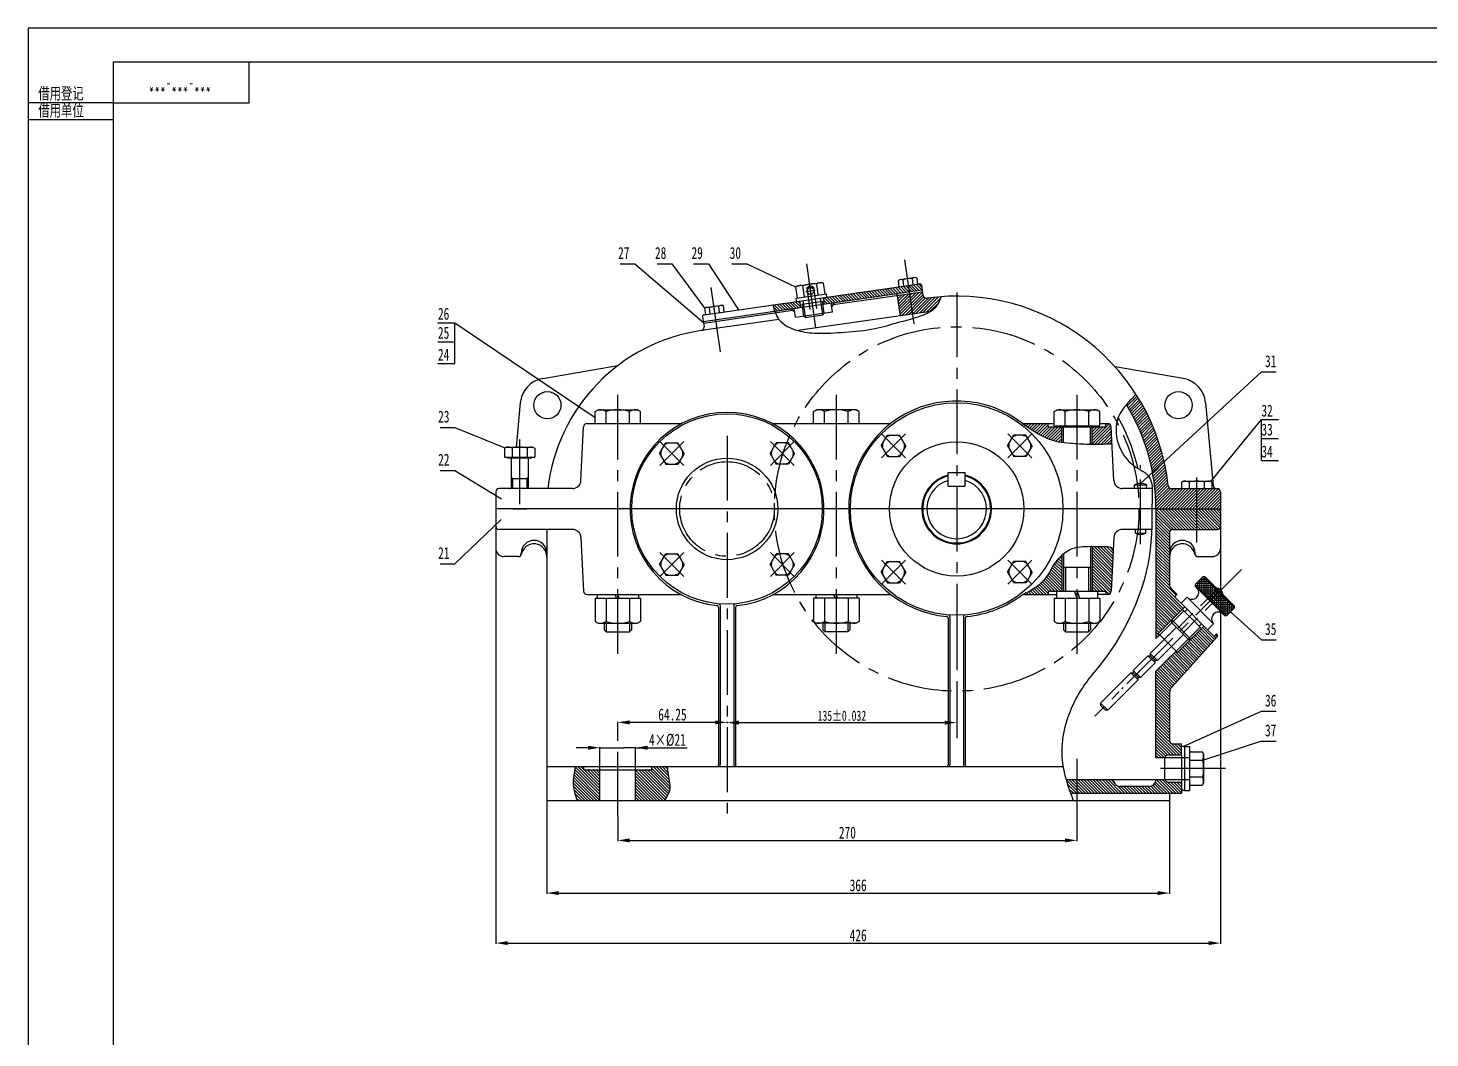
# Model space of a CAD drawing. Header units: millimetres. Extents: x -601 to 2123, y -864 to 718.
# Drawn here: x 0.2 to 412.3, y 297 to 594 of the extents above; entities that cross this region are included whole.
import ezdxf

# ---------------------------------------------------------------- set-up
doc = ezdxf.new("R2010")
doc.units = ezdxf.units.MM
doc.linetypes.add('CENTER2', pattern=[28.575, 19.05, -3.175, 3.175, -3.175])
doc.linetypes.add('DASHED2', pattern=[9.525, 6.35, -3.175])
for name, color, linetype in [('中心线', 10, 'CENTER2'), ('剖面层', 4, 'Continuous'), ('文字层', 7, 'Continuous'), ('标注层', 7, 'Continuous'), ('粗实线', 5, 'Continuous'), ('细实线', 7, 'Continuous'), ('虚线', 220, 'DASHED2')]:
    doc.layers.add(name, color=color, linetype=linetype)
doc.styles.add('仿宋3', font='', dxfattribs={"width": 0.7, "height": 3})
doc.styles.add('仿宋3.5', font='', dxfattribs={"width": 0.7, "height": 3.5})
doc.styles.get('仿宋3').set_extended_font_data('FangSong_GB2312')
doc.styles.get('仿宋3.5').set_extended_font_data('FangSong')
doc.dimstyles.new('Scale_1_1_φ$0', dxfattribs={"dimtxt": 3.5, "dimasz": 3.5, "dimexe": 0.18, "dimexo": 0.0625, "dimgap": 0.5, "dimtad": 1, "dimtoh": 1, "dimdec": 3, "dimdsep": 46, "dimtxsty": '仿宋3.5', "dimcen": 0.09, "dimadec": 0, "dimazin": 2, "dimtp": 0.089, "dimtfac": 0.7, "dimtdec": 3, "dimtmove": 2, "dimatfit": 3, "dimfxl": 1, "dimarcsym": 0})
pattern_1 = [(45, (129.4367, 973.1124), (-0.44194174, 0.44194174), [])]
pattern_2 = [(135, (129.4367, 973.1124), (-0.44194174, -0.44194174), [])]

# ---------------------------------------------------------------- blocks, each defined once
blk = doc.blocks.new('*D5')
at = {"layer": 'Defpoints', "color": 0, "transparency": 16777216}
for p in [(152.69, 366.81), (335.77, 366.81), (335.77, 339.61)]:
    blk.add_point(p, dxfattribs=at)
at = {"layer": '标注层', "color": 0, "lineweight": -2, "transparency": 16777216}
for p, q in [((152.69, 366.74), (152.69, 339.43)), ((335.77, 366.74), (335.77, 339.43)), ((156.19, 339.61), (332.27, 339.61))]:
    blk.add_line(p, q, dxfattribs=at)
at = {"layer": '标注层', "color": 0, "transparency": 16777216}
for points in [[(156.19, 340.19), (156.19, 339.03), (152.69, 339.61)], [(332.27, 340.19), (332.27, 339.03), (335.77, 339.61)]]:
    blk.add_solid(points, dxfattribs=at)
at = {"layer": '标注层', "color": 0, "transparency": 16777216, "insert": (244.23, 341.88), "char_height": 3.5, "attachment_point": 5, "style": '仿宋3.5'}
blk.add_mtext('366', dxfattribs=at)
blk = doc.blocks.new('*D6')
at = {"layer": 'Defpoints', "color": 0, "transparency": 16777216}
for p in [(137.69, 441.07), (350.77, 441.07), (350.77, 324.9)]:
    blk.add_point(p, dxfattribs=at)
at = {"layer": '标注层', "color": 0, "lineweight": -2, "transparency": 16777216}
for p, q in [((137.69, 441), (137.69, 324.72)), ((350.77, 441), (350.77, 324.72)), ((141.19, 324.9), (347.27, 324.9))]:
    blk.add_line(p, q, dxfattribs=at)
at = {"layer": '标注层', "color": 0, "transparency": 16777216}
for points in [[(141.19, 325.48), (141.19, 324.32), (137.69, 324.9)], [(347.27, 325.48), (347.27, 324.32), (350.77, 324.9)]]:
    blk.add_solid(points, dxfattribs=at)
at = {"layer": '标注层', "color": 0, "transparency": 16777216, "insert": (244.23, 327.17), "char_height": 3.5, "attachment_point": 5, "style": '仿宋3.5'}
blk.add_mtext('426', dxfattribs=at)
blk = doc.blocks.new('*D13')
at = {"layer": 'Defpoints', "color": 0, "transparency": 16777216}
for p in [(205.69, 389.79), (273.19, 389.79), (273.19, 389.74)]:
    blk.add_point(p, dxfattribs=at)
at = {"layer": '标注层', "color": 0, "lineweight": -2, "transparency": 16777216}
for p, q in [((205.69, 389.73), (205.69, 389.56)), ((209.19, 389.74), (269.69, 389.74)), ((273.19, 389.73), (273.19, 389.56))]:
    blk.add_line(p, q, dxfattribs=at)
at = {"layer": '标注层', "color": 0, "transparency": 16777216}
for points in [[(209.19, 390.33), (209.19, 389.16), (205.69, 389.74)], [(269.69, 390.33), (269.69, 389.16), (273.19, 389.74)]]:
    blk.add_solid(points, dxfattribs=at)
at = {"layer": '标注层', "color": 0, "transparency": 16777216, "insert": (239.44, 391.74), "char_height": 3, "attachment_point": 5, "style": '仿宋3'}
blk.add_mtext('135{}{\\C140;%%p0.032}', dxfattribs=at)
blk = doc.blocks.new('*D14')
at = {"layer": 'Defpoints', "color": 0, "transparency": 16777216}
for p in [(173.56, 389.81), (173.56, 387.54), (205.69, 389.74)]:
    blk.add_point(p, dxfattribs=at)
at = {"layer": '标注层', "color": 0, "lineweight": -2, "transparency": 16777216}
for p, q in [((173.56, 387.6), (173.56, 389.99)), ((202.19, 389.81), (177.06, 389.81)), ((205.69, 389.81), (205.69, 389.99))]:
    blk.add_line(p, q, dxfattribs=at)
at = {"layer": '标注层', "color": 0, "transparency": 16777216}
for points in [[(177.06, 390.39), (177.06, 389.22), (173.56, 389.81)], [(202.19, 390.39), (202.19, 389.22), (205.69, 389.81)]]:
    blk.add_solid(points, dxfattribs=at)
at = {"layer": '标注层', "color": 0, "transparency": 16777216, "insert": (189.63, 392.09), "char_height": 3.5, "attachment_point": 5, "style": '仿宋3.5'}
blk.add_mtext('64.25', dxfattribs=at)
blk = doc.blocks.new('*D15')
at = {"layer": 'Defpoints', "color": 0, "transparency": 16777216}
for p in [(308.56, 364), (173.56, 362.14), (308.56, 355.1)]:
    blk.add_point(p, dxfattribs=at)
at = {"layer": '标注层', "color": 0, "lineweight": -2, "transparency": 16777216}
for p, q in [((308.56, 363.94), (308.56, 354.92)), ((173.56, 362.08), (173.56, 354.92)), ((177.06, 355.1), (305.06, 355.1))]:
    blk.add_line(p, q, dxfattribs=at)
at = {"layer": '标注层', "color": 0, "transparency": 16777216}
for points in [[(177.06, 355.68), (177.06, 354.52), (173.56, 355.1)], [(305.06, 355.68), (305.06, 354.52), (308.56, 355.1)]]:
    blk.add_solid(points, dxfattribs=at)
at = {"layer": '标注层', "color": 0, "transparency": 16777216, "insert": (241.06, 357.37), "char_height": 3.5, "attachment_point": 5, "style": '仿宋3.5'}
blk.add_mtext('270', dxfattribs=at)
blk = doc.blocks.new('*D20')
at = {"layer": 'Defpoints', "color": 0, "transparency": 16777216}
for p in [(178.81, 382.35), (168.31, 371.31), (178.81, 371.31)]:
    blk.add_point(p, dxfattribs=at)
at = {"layer": '标注层', "color": 0, "lineweight": -2, "transparency": 16777216}
for p, q in [((164.81, 382.35), (161.31, 382.35)), ((168.31, 371.37), (168.31, 382.53)), ((168.31, 382.35), (171.81, 382.35)), ((171.81, 382.35), (175.31, 382.35)), ((178.81, 382.35), (175.31, 382.35)), ((178.81, 371.37), (178.81, 382.53)), ((178.81, 382.35), (193.99, 382.35)), ((182.31, 382.35), (185.81, 382.35))]:
    blk.add_line(p, q, dxfattribs=at)
at = {"layer": '标注层', "color": 0, "transparency": 16777216}
for points in [[(164.81, 382.93), (164.81, 381.77), (168.31, 382.35)], [(182.31, 382.93), (182.31, 381.77), (178.81, 382.35)]]:
    blk.add_solid(points, dxfattribs=at)
at = {"layer": '标注层', "color": 0, "transparency": 16777216, "insert": (188.15, 384.6), "char_height": 3.5, "attachment_point": 5, "style": '仿宋3.5'}
blk.add_mtext('4×%%c21', dxfattribs=at)

msp = doc.modelspace()

# ---------------------------------------------------------------- hatches: boundary and pattern name
at = {"layer": '剖面层'}
h = msp.add_hatch(dxfattribs=at)
h.set_pattern_fill('ANSI31', color=256, scale=5, angle=90)
h.set_pattern_definition(pattern_2)
edge = h.paths.add_edge_path()
edge.add_line((227.127, 513.7304), (219.1304, 512.5831))
edge.add_spline(control_points=[(219.1304, 512.5831), (219.3186, 511.9296), (219.5069, 511.2761), (219.7306, 510.6487)], knot_values=[0, 0, 0, 0, 3.93630281, 3.93630281, 3.93630281, 3.93630281], degree=3, periodic=0)
edge.add_line((219.7306, 510.6487), (227.411, 511.7506))
edge.add_line((227.411, 511.7506), (227.127, 513.7304))
h.paths.add_polyline_path([(259.3342, 516.3306), (259.0501, 518.3103), (237.8131, 515.2635), (237.8131, 513.243)])
h.paths.add_polyline_path([(262.8331, 518.348, 0.41421356), (262.2672, 518.7719), (259.0501, 518.3103), (259.3342, 516.3306), (263.0462, 516.8632)])
h.paths.add_polyline_path([(237.8131, 515.2635), (234.0561, 514.7245), (234.3401, 512.7447), (237.8131, 513.243)])
h = msp.add_hatch(dxfattribs=at)
h.set_pattern_fill('ANSI31', color=256, scale=5)
h.set_pattern_definition(pattern_1)
edge = h.paths.add_edge_path()
edge.add_spline(control_points=[(265.4604, 510.6399), (266.3185, 511.1608), (267.7174, 512.3543), (268.3362, 514.1466), (268.6257, 514.9853)], knot_values=[101.61267724, 101.61267724, 101.61267724, 101.61267724, 107.52922094, 112.73218688, 112.73218688, 112.73218688, 112.73218688], degree=3, periodic=0)
edge.add_arc((273.1881, 452.5658), 62.586, 94.180435, 98.081488)
edge.add_arc((264.2491, 515.5203), 1, 188.164452, 278.081488, ccw=False)
edge.add_line((263.2592, 515.3783), (263.1172, 516.3682))
edge.add_line((263.1172, 516.3682), (259.4052, 515.8357))
edge.add_line((259.4052, 515.8357), (260.2573, 509.8965))
edge.add_line((260.2573, 509.8965), (264.868, 510.558))
edge.add_arc((273.1881, 452.5658), 58.586, 97.579602, 98.164452, ccw=False)
h.paths.add_polyline_path([(259.4052, 515.8357), (255.6932, 515.3031), (256.5453, 509.3639), (260.2573, 509.8965)])
h = msp.add_hatch(dxfattribs=at)
h.set_pattern_fill('ANSI31', color=256, scale=5)
h.set_pattern_definition(pattern_1)
edge = h.paths.add_edge_path()
edge.add_spline(control_points=[(325.9284, 486.2624), (324.9557, 485.2922), (323.9829, 484.3221), (323.0841, 483.2693)], knot_values=[0, 0, 0, 0, 8.25800881, 8.25800881, 8.25800881, 8.25800881], degree=3, periodic=0)
edge.add_arc((273.1881, 452.5658), 58.586, 0, 31.606109, ccw=False)
edge.add_line((331.7741, 452.5658), (343.7741, 452.5658))
edge.add_line((343.7741, 452.5658), (343.7741, 458.5658))
edge.add_line((343.7741, 458.5658), (336.3876, 458.5658))
edge.add_arc((336.3876, 459.5658), 1, 186.320338, 270, ccw=False)
edge.add_arc((273.1881, 452.5658), 62.586, 6.320338, 32.575086)
h.paths.add_polyline_path([(350.7741, 457.5658, 0.41421356), (349.7741, 458.5658), (343.7741, 458.5658), (343.7741, 452.5658), (350.7741, 452.5658)])
h = msp.add_hatch(dxfattribs=at)
h.set_pattern_fill('ANSI31', color=256, scale=5)
h.set_pattern_definition(pattern_1)
edge = h.paths.add_edge_path()
edge.add_line((304.0631, 476.7188), (300.0631, 476.7188))
edge.add_line((300.0631, 476.7188), (300.0631, 477.7188))
edge.add_line((300.0631, 477.7188), (292.5631, 477.7188))
edge.add_spline(control_points=[(292.5631, 477.7188), (294.0777, 476.6753), (296.3109, 475.1367), (299.81, 473.2207), (302.186, 472.4903), (303.751, 472.2352), (304.0631, 472.1909)], knot_values=[0, 0, 0, 0, 11.02964564, 16.26240278, 23.88462197, 25.77585765, 25.77585765, 25.77585765, 25.77585765], degree=3, periodic=0)
edge.add_line((304.0631, 472.1909), (304.0631, 476.7188))
edge = h.paths.add_edge_path()
edge.add_arc((317.6118, 476.7188), 1, 2.862405, 90)
edge.add_line((317.6118, 477.7188), (317.0631, 477.7188))
edge.add_line((317.0631, 477.7188), (317.0631, 476.7188))
edge.add_line((317.0631, 476.7188), (313.0631, 476.7188))
edge.add_line((313.0631, 476.7188), (313.0631, 471.6166))
edge.add_spline(control_points=[(313.0631, 471.6166), (314.3773, 471.6082), (316.3116, 471.6527), (318.2417, 471.7555), (318.8596, 471.7883)], knot_values=[43.81651098, 43.81651098, 43.81651098, 43.81651098, 51.70171528, 55.41449886, 55.41449886, 55.41449886, 55.41449886], degree=3, periodic=0)
edge.add_line((318.8596, 471.7883), (318.6106, 476.7687))
h = msp.add_hatch(dxfattribs=at)
h.set_pattern_fill('ANSI31', color=256, scale=5, angle=90)
h.set_pattern_definition(pattern_2)
h.paths.add_polyline_path([(343.7741, 452.5658), (331.7741, 452.5658), (331.7741, 414.445), (332.8846, 415.5555), (332.4604, 415.9798), (340.2385, 423.758), (337.2333, 426.7632), (337.9404, 427.4703), (336.067, 429.3437, -0.19891237), (335.7741, 430.0509), (335.7741, 445.5658, -0.41421356), (336.7741, 446.5658), (343.7741, 446.5658)])
h.paths.add_polyline_path([(350.7741, 452.5658), (343.7741, 452.5658), (343.7741, 446.5658), (349.7741, 446.5658, 0.41421356), (350.7741, 447.5658)])
h = msp.add_hatch(dxfattribs=at)
h.set_pattern_fill('ANSI31', color=256, scale=5, angle=90)
h.set_pattern_definition(pattern_2)
edge = h.paths.add_edge_path()
edge.add_spline(control_points=[(304.0631, 438.8976), (303.6124, 438.4581), (302.6217, 437.3364), (301.2246, 435.3524), (299.762, 432.3778), (296.7236, 429.5437), (293.9876, 428.1424), (292.5631, 427.4128)], knot_values=[0, 0, 0, 0, 3.71834863, 8.76525447, 14.62228993, 23.4525031, 33.04454132, 33.04454132, 33.04454132, 33.04454132], degree=3, periodic=0)
edge.add_line((292.5631, 427.4128), (300.0631, 427.4128))
edge.add_line((300.0631, 427.4128), (300.0631, 428.4128))
edge.add_line((300.0631, 428.4128), (304.0631, 428.4128))
edge.add_line((304.0631, 428.4128), (304.0631, 438.8976))
edge = h.paths.add_edge_path()
edge.add_spline(control_points=[(319.2425, 441.0014), (318.9414, 441.1159), (317.5759, 441.6351), (315.4365, 441.5546), (313.6871, 441.5762), (313.0631, 441.5793)], knot_values=[52.33075807, 52.33075807, 52.33075807, 52.33075807, 54.25632033, 61.06332503, 64.81995428, 64.81995428, 64.81995428, 64.81995428], degree=3, periodic=0)
edge.add_line((313.0631, 441.5793), (313.0631, 428.4128))
edge.add_line((313.0631, 428.4128), (317.0631, 428.4128))
edge.add_line((317.0631, 428.4128), (317.0631, 427.4128))
edge.add_line((317.0631, 427.4128), (317.6118, 427.4128))
edge.add_arc((317.6118, 428.4128), 1, 270, 357.137595)
edge.add_line((318.6106, 428.3629), (319.2425, 441.0014))
h = msp.add_hatch(dxfattribs=at)
h.set_pattern_fill('ANSI31', color=256, scale=5, angle=90)
h.set_pattern_definition(pattern_2)
h.paths.add_polyline_path([(343.7741, 415.9798), (338.1172, 410.3229), (337.6929, 410.7472), (331.7741, 404.8283), (331.7741, 379.4798), (334.2741, 379.4798), (335.0241, 380.2298), (339.2741, 380.2298), (339.2741, 383.4798), (336.7741, 383.4798, -0.41421356), (335.7741, 384.4798), (335.7741, 398.527, -0.18675502), (336.4254, 400.21), (343.7741, 408.2822)])
h.paths.add_polyline_path([(349.8168, 414.9199, 0.40054686), (349.8006, 415.6101), (349.6077, 415.803), (348.9006, 415.0959), (345.8954, 418.1011), (343.7741, 415.9798), (343.7741, 408.2822)])
h = msp.add_hatch(dxfattribs=at)
h.set_pattern_fill('ANSI31', color=256, scale=5, angle=90)
h.set_pattern_definition(pattern_2)
edge = h.paths.add_edge_path()
edge.add_spline(control_points=[(187.2143, 366.8073), (187.8489, 367.6994), (189.2653, 369.6906), (188.4961, 373.3302), (188.2013, 375.7043), (188.0644, 376.8073)], knot_values=[0, 0, 0, 0, 6.31539913, 14.09650518, 20.84872791, 20.84872791, 20.84872791, 20.84872791], degree=3, periodic=0)
edge.add_line((188.0644, 376.8073), (183.5631, 376.8073))
edge.add_line((183.5631, 376.8073), (183.5631, 375.8073))
edge.add_line((183.5631, 375.8073), (178.8131, 375.8073))
edge.add_line((178.8131, 375.8073), (178.8131, 366.8073))
edge.add_line((178.8131, 366.8073), (187.2143, 366.8073))
edge = h.paths.add_edge_path()
edge.add_line((168.3131, 375.8073), (163.5631, 375.8073))
edge.add_line((163.5631, 375.8073), (163.5631, 376.8073))
edge.add_line((163.5631, 376.8073), (161.0513, 376.8073))
edge.add_spline(control_points=[(161.0513, 376.8073), (160.7059, 375.0634), (160.0356, 371.6795), (161.0843, 368.3978), (161.5925, 366.8073)], knot_values=[0, 0, 0, 0, 10.47382629, 20.32293855, 20.32293855, 20.32293855, 20.32293855], degree=3, periodic=0)
edge.add_line((161.5925, 366.8073), (168.3131, 366.8073))
edge.add_line((168.3131, 366.8073), (168.3131, 375.8073))
h = msp.add_hatch(dxfattribs=at)
h.set_pattern_fill('ANSI31', color=256, scale=5, angle=90)
h.set_pattern_definition(pattern_2)
edge = h.paths.add_edge_path()
edge.add_line((319.2741, 372.9798), (305.3448, 372.9798))
edge.add_spline(control_points=[(305.3448, 372.9798), (305.739, 371.6392), (306.1968, 370.3079), (306.677, 368.9798)], knot_values=[248.32379312, 248.32379312, 248.32379312, 248.32379312, 256.69126362, 256.69126362, 256.69126362, 256.69126362], degree=3, periodic=0)
edge.add_line((306.677, 368.9798), (339.2741, 368.9798))
edge.add_line((339.2741, 368.9798), (339.2741, 372.2298))
edge.add_line((339.2741, 372.2298), (335.0241, 372.2298))
edge.add_line((335.0241, 372.2298), (334.2741, 372.9798))
edge.add_line((334.2741, 372.9798), (331.7741, 372.9798))
edge.add_arc((329.7741, 372.9798), 2, 270, 360, ccw=False)
edge.add_line((329.7741, 370.9798), (321.2741, 370.9798))
edge.add_arc((321.2741, 372.9798), 2, 180, 270, ccw=False)
at = {"layer": '细实线'}
h = msp.add_hatch(dxfattribs=at)
h.set_pattern_fill('ANSI37', color=256, scale=5, angle=45)
h.set_pattern_definition([(90, (1057.7902, 372.5752), (-0.625, 1e-16), []), (180, (1057.7902, 372.5752), (-2e-16, -0.625), [])])
h.paths.add_polyline_path([(345.6479, 432.7029), (343.3144, 430.3694), (352.5068, 421.177), (354.8403, 423.5105)])

# ---------------------------------------------------------------- linework, layer by layer
at = {"layer": '中心线'}
for p, q in [((260.6749, 506.9858), (257.6152, 528.312)), ((231.7987, 505.8136), (229.0599, 524.903)), ((203.7577, 498.8199), (200.698, 520.1461)), ((228.883, 516.5079), (231.59, 516.8963)), ((273.1881, 516.2655), (273.1881, 385.1301)), ((173.5631, 409.9763), (173.5631, 487.4547)), ((237.8131, 409.9763), (237.8131, 487.4547)), ((308.5631, 409.9763), (308.5631, 487.4547)), ((205.6881, 474.0893), (205.6881, 361.4994)), ((258.162, 467.5918), (251.091, 474.6629)), ((258.162, 474.6629), (251.091, 467.5918)), ((288.2141, 467.5918), (295.2851, 474.6629)), ((288.2141, 474.6629), (295.2851, 467.5918)), ((144.6881, 472.9916), (144.6881, 452.5658)), ((192.9601, 465.3755), (185.93, 472.4056)), ((192.9601, 472.4056), (185.93, 465.3755)), ((218.416, 465.3755), (225.4461, 472.4056)), ((218.416, 472.4056), (225.4461, 465.3755)), ((327.2741, 442.2058), (327.2741, 465.4297)), ((343.7741, 442.725), (343.7741, 464.0287)), ((192.9601, 439.756), (185.93, 432.7259)), ((192.9601, 432.7259), (185.93, 439.756)), ((218.416, 439.756), (225.4461, 432.7259)), ((218.416, 432.7259), (225.4461, 439.756)), ((258.162, 437.5398), (251.091, 430.4687)), ((258.162, 430.4687), (251.091, 437.5398)), ((288.2141, 437.5398), (295.2851, 430.4687)), ((288.2141, 430.4687), (295.2851, 437.5398)), ((356.9213, 434.7839), (313.757, 391.6196)), ((173.5631, 362.1386), (173.5631, 387.5369)), ((308.5631, 363.9983), (308.5631, 379.0598)), ((352.1935, 376.2298), (331.0363, 376.2298))]:
    msp.add_line(p, q, dxfattribs=at)
for centre, radius in [((273.1881, 452.5658), 53.5883), ((205.6881, 452.5658), 13.9117)]:
    msp.add_circle(centre, radius, dxfattribs=at)
at = {"layer": '标注层'}
for p, q in [((178.6111, 524.6923), (198.7435, 507.3636)), ((189.4416, 524.6923), (199.1427, 511.5346)), ((200.1826, 524.6923), (209.0386, 511.1352)), ((225.9116, 517.8013), (211.3991, 524.6923)), ((125.6881, 507.3279), (166.8756, 479.4632)), ((125.6881, 495.2982), (125.6881, 507.3279)), ((327.2741, 460.0658), (362.7741, 492.8542)), ((347.9427, 460.6033), (362.7741, 478.8594)), ((362.7741, 466.8297), (362.7741, 478.8594)), ((125.6881, 476.5666), (140.3694, 470.5167)), ((125.6881, 463.8848), (139.4128, 455.589)), ((125.6881, 436.4558), (139.3112, 449.5118)), ((353.6736, 422.3437), (362.7741, 414.0895)), ((339.7741, 382.7298), (362.7741, 393.0677)), ((362.7741, 384.2875), (345.7741, 378.6835))]:
    msp.add_line(p, q, dxfattribs=at)
at = {"layer": '粗实线'}
for p, q in [((25.1792, 584), (25.1792, 10)), ((831.1792, 584), (25.1792, 584)), ((174.2899, 524.6923), (178.6111, 524.6923)), ((185.1204, 524.6923), (189.4416, 524.6923)), ((195.8614, 524.6923), (200.1826, 524.6923)), ((207.0779, 524.6923), (211.3991, 524.6923)), ((256.3734, 519.9468), (256.0599, 519.7004)), ((256.3156, 517.918), (256.0599, 519.7004)), ((261.1588, 520.6333), (256.3734, 519.9468)), ((257.6829, 518.1142), (257.4239, 519.9194)), ((260.4174, 518.5065), (260.1584, 520.3117)), ((261.1588, 520.6333), (261.5289, 520.485)), ((261.7846, 518.7027), (261.5289, 520.485)), ((263.0462, 516.8632), (198.705, 507.6322)), ((198.9159, 509.6829), (262.2672, 518.7719)), ((226.3797, 518.1692), (225.9116, 517.8013)), ((226.3663, 514.6315), (225.9116, 517.8013)), ((225.9951, 514.5782), (234.9039, 515.8563)), ((226.3797, 518.1692), (233.5253, 519.1944)), ((228.4079, 514.9244), (227.9449, 518.1518)), ((232.4911, 515.5102), (232.0281, 518.7376)), ((233.5253, 519.1944), (234.0779, 518.9729)), ((234.5327, 515.8031), (234.0779, 518.9729)), ((235.0459, 514.8665), (234.9039, 515.8563)), ((263.1172, 516.3682), (236.8858, 512.6048)), ((255.6222, 515.7981), (256.5453, 509.3639)), ((262.8331, 518.348), (263.2592, 515.3783)), ((199.4562, 511.7809), (199.1427, 511.5346)), ((199.3984, 509.7522), (199.1427, 511.5346)), ((199.4562, 511.7809), (204.2416, 512.4675)), ((200.7657, 509.9483), (200.5067, 511.7536)), ((203.5002, 510.3406), (203.2412, 512.1459)), ((204.2416, 512.4675), (204.6117, 512.3192)), ((204.8674, 510.5368), (204.6117, 512.3192)), ((225.5733, 510.4767), (224.4414, 511.3246)), ((225.7934, 508.943), (225.4313, 511.4666)), ((226.1371, 513.5883), (225.9951, 514.5782)), ((227.411, 511.7506), (227.127, 513.7304)), ((227.764, 512.8115), (233.7031, 513.6636)), ((228.268, 509.298), (227.764, 512.8115)), ((228.7775, 508.916), (228.0674, 513.8653)), ((233.8258, 509.6402), (233.1157, 514.5896)), ((234.2072, 510.1501), (233.7031, 513.6636)), ((234.3401, 512.7447), (234.0561, 514.7245)), ((236.6819, 510.5052), (236.3198, 513.0288)), ((236.4618, 512.0389), (237.3097, 513.1708)), ((120.6881, 507.3279), (125.6881, 507.3279)), ((220.9331, 508.2956), (198.1613, 505.0286)), ((198.4919, 509.117), (198.918, 506.1473)), ((225.0074, 510.9007), (198.776, 507.1373)), ((225.7934, 508.943), (236.6819, 510.5052)), ((264.868, 510.558), (226.4802, 505.0505)), ((228.7784, 508.9157), (228.268, 509.298)), ((228.7784, 508.9157), (233.8249, 509.6397)), ((233.8249, 509.6397), (234.2072, 510.1501)), ((231.7987, 505.8136), (231.7987, 505.8136)), ((120.6881, 501.7356), (125.6881, 501.7356)), ((120.6881, 495.2982), (125.6881, 495.2982)), ((151.5128, 490.9514), (173.5631, 494.7201)), ((339.7691, 490.9514), (319.7647, 494.3704)), ((362.7741, 492.8542), (367.0953, 492.8542)), ((144.8929, 483.7852), (143.7173, 470.7658)), ((346.3889, 483.7852), (348.584, 459.4759)), ((166.8753, 481.2075), (167.7609, 481.7188)), ((166.8756, 477.7188), (166.8756, 481.2076)), ((167.7609, 481.7188), (179.3653, 481.7188)), ((170.099, 477.7188), (170.099, 481.2079)), ((177.0272, 477.7188), (177.0272, 481.2079)), ((180.2508, 481.2075), (179.3653, 481.7188)), ((180.2506, 477.7188), (180.2506, 481.2076)), ((231.1253, 481.2075), (232.0109, 481.7188)), ((231.1256, 477.7188), (231.1256, 481.2076)), ((243.6153, 481.7188), (232.0109, 481.7188)), ((234.349, 477.7188), (234.349, 481.2079)), ((241.2772, 477.7188), (241.2772, 481.2079)), ((244.5008, 481.2075), (243.6153, 481.7188)), ((244.5006, 477.7188), (244.5006, 481.2076)), ((301.8753, 481.2075), (302.7609, 481.7188)), ((301.8756, 476.9688), (301.8756, 481.2076)), ((302.7609, 481.7188), (314.3653, 481.7188)), ((305.099, 476.9688), (305.099, 481.2079)), ((312.0272, 476.9688), (312.0272, 481.2079)), ((315.2508, 481.2075), (314.3653, 481.7188)), ((315.2506, 476.9688), (315.2506, 481.2076)), ((362.7741, 478.8594), (367.7741, 478.8594)), ((121.3669, 476.5666), (125.6881, 476.5666)), ((162.7242, 460.9409), (163.5156, 476.7687)), ((164.5143, 477.7188), (192.4421, 477.7188)), ((218.934, 477.7188), (253.8131, 477.7188)), ((251.0315, 471.1273), (252.829, 474.2407)), ((252.829, 474.2407), (256.424, 474.2407)), ((258.2215, 471.1273), (256.424, 474.2407)), ((288.1546, 471.1273), (289.9521, 474.2407)), ((293.5471, 474.2407), (289.9521, 474.2407)), ((292.5631, 477.7188), (301.8756, 477.7188)), ((295.3446, 471.1273), (293.5471, 474.2407)), ((300.0631, 476.7188), (300.0631, 477.7188)), ((300.0631, 476.7188), (317.0631, 476.7188)), ((301.8756, 476.9688), (315.2506, 476.9688)), ((303.0631, 476.7188), (303.0631, 476.9688)), ((304.0631, 472.1909), (304.0631, 476.7188)), ((304.5651, 472.1251), (304.5688, 476.722)), ((312.5631, 471.6217), (312.5631, 476.7188)), ((313.0631, 471.6166), (313.0631, 476.7188)), ((314.0631, 476.7188), (314.0631, 476.9688)), ((315.2506, 477.7188), (317.6118, 477.7188)), ((317.0631, 476.7188), (317.0631, 477.7188)), ((319.402, 460.9409), (318.6106, 476.7687)), ((140.8009, 470.7658), (140.2456, 470.4452)), ((140.2456, 470.4452), (140.2456, 467.8158)), ((140.8009, 470.7658), (148.5752, 470.7658)), ((142.4668, 470.4704), (142.4668, 467.8158)), ((146.9093, 470.4704), (146.9093, 467.8158)), ((148.5752, 470.7658), (149.1306, 470.4452)), ((149.1306, 470.4452), (149.1306, 467.8158)), ((185.8501, 468.8906), (187.6476, 472.004)), ((187.6476, 472.004), (191.2426, 472.004)), ((193.0401, 468.8906), (191.2426, 472.004)), ((218.336, 468.8906), (220.1335, 472.004)), ((223.7285, 472.004), (220.1335, 472.004)), ((225.526, 468.8906), (223.7285, 472.004)), ((251.0315, 471.1273), (252.829, 468.014)), ((258.2215, 471.1273), (256.424, 468.014)), ((288.1546, 471.1273), (289.9521, 468.014)), ((295.3446, 471.1273), (293.5471, 468.014)), ((362.7741, 473.2672), (367.7741, 473.2672)), ((140.2456, 467.8158), (149.1306, 467.8158)), ((141.0381, 467.8158), (141.0381, 467.5658)), ((141.0381, 467.5658), (148.3381, 467.5658)), ((142.1881, 467.5658), (142.1881, 458.5658)), ((147.1881, 467.5658), (147.1881, 458.5658)), ((148.3381, 467.8158), (148.3381, 467.5658)), ((185.8501, 468.8906), (187.6476, 465.7772)), ((187.6476, 465.7772), (191.2426, 465.7772)), ((193.0401, 468.8906), (191.2426, 465.7772)), ((218.336, 468.8906), (220.1335, 465.7772)), ((223.7285, 465.7772), (220.1335, 465.7772)), ((225.526, 468.8906), (223.7285, 465.7772)), ((252.829, 468.014), (256.424, 468.014)), ((293.5471, 468.014), (289.9521, 468.014)), ((362.7741, 466.8297), (367.7741, 466.8297)), ((121.3669, 463.8848), (125.6881, 463.8848)), ((142.5631, 461.5658), (142.1881, 461.9408)), ((146.8131, 461.5658), (147.1881, 461.9408)), ((270.6881, 459.3158), (270.6881, 463.3158)), ((270.6881, 463.3158), (275.6881, 463.3158)), ((275.6881, 459.3158), (275.6881, 463.3158)), ((137.6881, 457.5658), (137.6881, 447.5658)), ((141.7019, 458.5658), (138.6881, 458.5658)), ((160.2273, 458.5658), (141.7019, 458.5658)), ((142.1881, 461.5658), (147.1881, 461.5658)), ((142.5631, 461.5658), (142.5631, 458.5658)), ((146.8131, 461.5658), (146.8131, 458.5658)), ((270.6881, 459.3158), (275.6881, 459.3158)), ((330.6778, 458.5658), (321.8988, 458.5658)), ((325.5121, 458.5658), (325.4901, 459.6658)), ((325.4901, 459.6658), (329.0581, 459.6658)), ((329.0361, 458.5658), (329.0581, 459.6658)), ((336.3876, 458.5658), (349.7741, 458.5658)), ((339.8869, 460.7658), (339.3316, 460.4452)), ((339.3316, 460.4452), (339.3316, 458.5658)), ((339.3316, 458.5658), (348.2166, 458.5658)), ((339.8869, 460.7658), (347.6612, 460.7658)), ((341.5528, 460.4704), (341.5528, 458.5658)), ((345.9953, 460.4704), (345.9953, 458.5658)), ((347.6612, 460.7658), (348.2166, 460.4452)), ((348.2166, 460.4452), (348.2166, 458.5658)), ((350.7741, 457.5658), (350.7741, 447.5658)), ((331.7741, 452.5658), (137.6881, 452.5658)), ((142.5631, 452.5658), (146.8131, 452.5658)), ((331.7741, 452.5658), (331.7741, 414.445)), ((331.7741, 452.5658), (350.7741, 452.5658)), ((137.6881, 447.5658), (137.6881, 441.0658)), ((160.2273, 446.5658), (138.6881, 446.5658)), ((152.6881, 446.5658), (152.6881, 366.8073)), ((330.5105, 446.5658), (321.8988, 446.5658)), ((325.7741, 445.4658), (325.7521, 446.5658)), ((325.7741, 445.4658), (328.7741, 445.4658)), ((328.7741, 445.4658), (328.7961, 446.5658)), ((335.7741, 445.5658), (335.7741, 430.0509)), ((336.7741, 446.5658), (349.7741, 446.5658)), ((350.7741, 447.5658), (350.7741, 441.0658)), ((162.7242, 444.1906), (163.5156, 428.3629)), ((312.5631, 441.5805), (312.5631, 428.4128)), ((313.0631, 441.5793), (313.0631, 428.4128)), ((319.402, 444.1906), (318.6106, 428.3629)), ((144.2945, 438.5658), (140.1881, 438.5658)), ((145.1881, 439.1168), (145.1881, 439.5832)), ((185.8501, 436.241), (187.6476, 439.3543)), ((187.6476, 439.3543), (191.2426, 439.3543)), ((193.0401, 436.241), (191.2426, 439.3543)), ((218.336, 436.241), (220.1335, 439.3543)), ((223.7285, 439.3543), (220.1335, 439.3543)), ((225.526, 436.241), (223.7285, 439.3543)), ((251.0315, 434.0042), (252.829, 437.1176)), ((252.829, 437.1176), (256.424, 437.1176)), ((258.2215, 434.0042), (256.424, 437.1176)), ((288.1546, 434.0042), (289.9521, 437.1176)), ((293.5471, 437.1176), (289.9521, 437.1176)), ((295.3446, 434.0042), (293.5471, 437.1176)), ((304.0631, 438.8976), (304.0631, 428.4128)), ((304.5631, 439.3582), (304.5631, 428.4128)), ((343.2741, 439.1168), (343.2741, 439.5832)), ((344.1676, 438.5658), (348.2741, 438.5658)), ((121.3669, 436.4558), (125.6881, 436.4558)), ((185.8501, 436.241), (187.6476, 433.1276)), ((187.6476, 433.1276), (191.2426, 433.1276)), ((193.0401, 436.241), (191.2426, 433.1276)), ((218.336, 436.241), (220.1335, 433.1276)), ((223.7285, 433.1276), (220.1335, 433.1276)), ((225.526, 436.241), (223.7285, 433.1276)), ((251.0315, 434.0042), (252.829, 430.8909)), ((258.2215, 434.0042), (256.424, 430.8909)), ((288.1546, 434.0042), (289.9521, 430.8909)), ((295.3446, 434.0042), (293.5471, 430.8909)), ((304.5631, 435.4628), (312.5631, 435.4628)), ((305.1631, 435.46), (305.1688, 428.41)), ((311.9631, 435.4628), (311.9631, 428.4128)), ((252.829, 430.8909), (256.424, 430.8909)), ((293.5471, 430.8909), (289.9521, 430.8909)), ((337.9404, 427.4703), (336.067, 429.3437)), ((345.6479, 432.7029), (343.3144, 430.3694)), ((343.3144, 430.3694), (352.5068, 421.177)), ((343.3144, 430.3694), (343.3144, 429.8744)), ((343.3144, 429.8744), (352.0119, 421.177)), ((345.6479, 432.7029), (354.8403, 423.5105)), ((345.6479, 432.7029), (346.1429, 432.7029)), ((346.1429, 432.7029), (354.8403, 424.0054)), ((164.5143, 427.4128), (192.1349, 427.4128)), ((166.8756, 426.3628), (180.2506, 426.3628)), ((166.8756, 426.3628), (166.8756, 419.4739)), ((167.5131, 427.4128), (167.5131, 426.3628)), ((167.5131, 426.3628), (179.6131, 426.3628)), ((170.099, 426.3628), (170.099, 419.4737)), ((173.196, 426.3628), (172.8139, 427.4128)), ((173.9452, 426.3628), (173.5631, 427.4128)), ((173.6811, 426.3628), (174.0633, 426.3628)), ((177.0272, 426.3628), (177.0272, 419.4737)), ((179.6131, 427.4128), (179.6131, 426.3628)), ((180.2506, 426.3628), (180.2506, 419.4739)), ((219.2412, 427.4128), (253.8131, 427.4128)), ((244.5006, 426.3628), (231.1256, 426.3628)), ((231.1256, 426.3628), (231.1256, 419.4739)), ((231.7631, 427.4128), (231.7631, 426.3628)), ((243.8631, 426.3628), (231.7631, 426.3628)), ((234.349, 426.3628), (234.349, 419.4737)), ((237.446, 426.3628), (237.0639, 427.4128)), ((237.695, 426.3628), (237.3128, 426.3628)), ((238.1952, 426.3628), (237.8131, 427.4128)), ((241.2772, 426.3628), (241.2772, 419.4737)), ((243.8631, 427.4128), (243.8631, 426.3628)), ((244.5006, 426.3628), (244.5006, 419.4739)), ((292.5631, 427.4128), (300.0631, 427.4128)), ((300.0631, 428.4128), (300.0631, 427.4128)), ((300.0631, 428.4128), (317.0631, 428.4128)), ((300.0631, 427.4128), (302.5131, 427.4128)), ((301.8756, 426.3628), (315.2506, 426.3628)), ((301.8756, 426.3628), (301.8756, 419.4739)), ((302.5131, 428.4128), (302.5131, 426.3628)), ((302.5131, 426.3628), (314.6131, 426.3628)), ((305.099, 426.3628), (305.099, 419.4737)), ((308.5659, 426.3465), (307.8139, 428.4128)), ((308.5631, 428.4128), (309.3092, 426.3628)), ((312.0272, 426.3628), (312.0272, 419.4737)), ((314.6131, 428.4128), (314.6131, 426.3628)), ((317.6118, 427.4128), (314.6131, 427.4128)), ((315.2506, 426.3628), (315.2506, 419.4739)), ((317.0631, 428.4128), (317.0631, 427.4128)), ((337.9404, 427.4703), (337.2333, 426.7632)), ((337.2333, 426.7632), (340.2385, 423.758)), ((340.9456, 426.5864), (339.1779, 424.8186)), ((340.9456, 426.5864), (348.7238, 418.8082)), ((203.1881, 423.6395), (203.1881, 377.3073)), ((203.6881, 424.1756), (203.6881, 377.3073)), ((207.6881, 424.1756), (207.6881, 377.3073)), ((208.1881, 423.6395), (208.1881, 377.3073)), ((270.6881, 420.4556), (270.6881, 377.3073)), ((271.1881, 420.9144), (271.1881, 377.3073)), ((273.1881, 420.8158), (273.1881, 407.1474)), ((275.1881, 420.9144), (275.1881, 377.3073)), ((275.6881, 420.4556), (275.6881, 377.3073)), ((340.2385, 423.758), (332.4604, 415.9798)), ((339.9557, 422.6266), (336.4202, 419.0911)), ((339.5314, 423.0509), (345.1883, 417.394)), ((340.2385, 423.758), (345.8954, 418.1011)), ((340.9456, 423.0509), (340.2385, 422.3437)), ((352.5068, 421.177), (352.0119, 421.177)), ((354.8403, 423.5105), (352.5068, 421.177)), ((354.8403, 423.5105), (354.8403, 424.0054)), ((166.8753, 419.4741), (167.7609, 418.9628)), ((167.7609, 418.9628), (179.3653, 418.9628)), ((169.5631, 418.9628), (169.5631, 417.0628)), ((170.1631, 416.4628), (169.5631, 417.0628)), ((170.1631, 418.9628), (170.1631, 416.4628)), ((170.1631, 416.4628), (176.9631, 416.4628)), ((176.9631, 418.9628), (176.9631, 416.4628)), ((176.9631, 416.4628), (177.5631, 417.0628)), ((177.5631, 418.9628), (177.5631, 417.0628)), ((180.2508, 419.4741), (179.3653, 418.9628)), ((231.1253, 419.4741), (232.0109, 418.9628)), ((243.6153, 418.9628), (232.0109, 418.9628)), ((233.8131, 418.9628), (233.8131, 417.0628)), ((234.4131, 416.4628), (233.8131, 417.0628)), ((234.4131, 418.9628), (234.4131, 416.4628)), ((241.2131, 416.4628), (234.4131, 416.4628)), ((241.2131, 418.9628), (241.2131, 416.4628)), ((241.2131, 416.4628), (241.8131, 417.0628)), ((241.8131, 418.9628), (241.8131, 417.0628)), ((244.5008, 419.4741), (243.6153, 418.9628)), ((301.8753, 419.4741), (302.7609, 418.9628)), ((302.7609, 418.9628), (314.3653, 418.9628)), ((304.5631, 418.9628), (304.5631, 417.0628)), ((305.1631, 416.4628), (304.5631, 417.0628)), ((305.1631, 418.9628), (305.1631, 416.4628)), ((305.1631, 416.4628), (311.9631, 416.4628)), ((311.9631, 418.9628), (311.9631, 416.4628)), ((311.9631, 416.4628), (312.5631, 417.0628)), ((312.5631, 418.9628), (312.5631, 417.0628)), ((315.2508, 419.4741), (314.3653, 418.9628)), ((330.1172, 410.1011), (337.7637, 417.7476)), ((332.8846, 415.5555), (336.4202, 419.0911)), ((336.4202, 419.0911), (336.4202, 419.9396)), ((336.4202, 419.9396), (342.077, 414.2827)), ((336.4202, 419.0911), (341.2285, 414.2827)), ((345.8954, 418.1011), (338.1172, 410.3229)), ((344.764, 417.8183), (341.2285, 414.2827)), ((345.1883, 418.8082), (344.4812, 418.1011)), ((345.8954, 418.1011), (348.9006, 415.0959)), ((348.7238, 418.8082), (346.956, 417.0404)), ((331.7741, 414.445), (332.8846, 415.5555)), ((331.7741, 404.8283), (341.2285, 414.2827)), ((332.2385, 407.9798), (339.885, 415.6262)), ((332.4604, 415.9798), (332.8846, 415.5555)), ((336.3494, 412.0907), (332.8846, 415.5555)), ((336.4254, 400.21), (349.8168, 414.9199)), ((341.2285, 414.2827), (342.077, 414.2827)), ((349.6077, 415.803), (348.9006, 415.0959)), ((349.8006, 415.6101), (349.6077, 415.803)), ((362.7741, 414.0895), (367.0953, 414.0895)), ((325.1172, 405.1011), (329.4101, 409.394)), ((329.4101, 409.394), (331.5314, 407.2727)), ((329.4101, 409.394), (330.1172, 409.394)), ((330.1172, 410.1011), (332.2385, 407.9798)), ((330.1172, 410.1011), (330.1172, 409.394)), ((330.1172, 409.394), (331.5314, 407.9798)), ((336.3494, 412.0907), (337.6929, 410.7472)), ((337.6929, 410.7472), (338.1172, 410.3229)), ((315.4959, 395.4798), (324.4101, 404.394)), ((324.4101, 404.394), (326.5314, 402.2727)), ((324.4101, 404.394), (325.1172, 404.394)), ((325.1172, 405.1011), (327.2385, 402.9798)), ((325.1172, 405.1011), (325.1172, 404.394)), ((325.1172, 404.394), (326.5314, 402.9798)), ((326.8243, 404.6869), (327.1779, 405.0404)), ((327.2385, 402.9798), (331.5314, 407.2727)), ((332.2385, 407.9798), (331.5314, 407.9798)), ((331.5314, 407.2727), (331.5314, 407.9798)), ((331.7741, 379.4798), (331.7741, 404.8283)), ((317.6172, 393.3585), (326.5314, 402.2727)), ((321.8243, 399.6869), (322.1779, 400.0404)), ((327.2385, 402.9798), (326.5314, 402.9798)), ((326.5314, 402.2727), (326.5314, 402.9798)), ((335.7741, 398.527), (335.7741, 384.4798)), ((315.4959, 395.4798), (317.6172, 393.3585)), ((315.4959, 395.4798), (315.4959, 394.7727)), ((315.4959, 394.7727), (316.9101, 393.3585)), ((317.6172, 393.3585), (316.9101, 393.3585)), ((362.7741, 393.0677), (367.0953, 393.0677)), ((336.7741, 383.4798), (339.2741, 383.4798)), ((339.2741, 380.2298), (339.2741, 383.4798)), ((362.7741, 384.2875), (367.0953, 384.2875)), ((331.7741, 379.4798), (334.2741, 379.4798)), ((334.2741, 379.4798), (335.0241, 380.2298)), ((334.2741, 379.4798), (334.2741, 372.9798)), ((334.2741, 379.4798), (341.7741, 379.4798)), ((335.0241, 380.2298), (339.2741, 380.2298)), ((340.2741, 382.7298), (339.2741, 382.7298)), ((339.2741, 380.2298), (339.2741, 372.2298)), ((340.2741, 369.7298), (340.2741, 382.7298)), ((340.2741, 382.7298), (341.7741, 382.7298)), ((341.7741, 369.7298), (341.7741, 382.7298)), ((341.7741, 381.1298), (345.421, 381.1298)), ((345.7741, 380.5182), (345.421, 381.1298)), ((345.7741, 380.5182), (345.7741, 371.9413)), ((152.6881, 376.8073), (304.4327, 376.8073)), ((163.5631, 375.8073), (163.5631, 376.8073)), ((163.5631, 375.8073), (183.5631, 375.8073)), ((168.3131, 366.8073), (168.3131, 375.8073)), ((178.8131, 366.8073), (178.8131, 375.8073)), ((183.5631, 375.8073), (183.5631, 376.8073)), ((341.7741, 378.6835), (345.5092, 378.6835)), ((305.3448, 372.9798), (319.2741, 372.9798)), ((319.2741, 372.9798), (319.2741, 372.9798)), ((319.2741, 372.9798), (331.7741, 372.9798)), ((329.7741, 370.9798), (321.2741, 370.9798)), ((331.7741, 372.9798), (331.7741, 372.9798)), ((331.7741, 372.9798), (334.2741, 372.9798)), ((334.2741, 372.9798), (335.0241, 372.2298)), ((334.2741, 372.9798), (341.7741, 372.9798)), ((335.0241, 372.2298), (339.2741, 372.2298)), ((339.2741, 372.2298), (339.2741, 368.9798)), ((341.7741, 373.776), (345.5092, 373.776)), ((341.7741, 371.3298), (345.421, 371.3298)), ((345.7741, 371.9413), (345.421, 371.3298)), ((306.677, 368.9798), (339.2741, 368.9798)), ((335.7741, 368.9798), (335.7741, 366.8073)), ((340.2741, 369.7298), (339.2741, 369.7298)), ((340.2741, 369.7298), (341.7741, 369.7298)), ((152.6881, 366.8073), (335.7741, 366.8073))]:
    msp.add_line(p, q, dxfattribs=at)
msp.add_lwpolyline([(25.1792, 572), (65.1792, 572), (65.1792, 584)], dxfattribs=at)
for centre, radius in [((230.2365, 516.7021), 1), ((152.8605, 483.0658), 4), ((338.4213, 483.0658), 4), ((273.1881, 452.5658), 31.25), ((205.6881, 452.5658), 28), ((273.1881, 452.5658), 19.75), ((205.6881, 452.5658), 14.9117)]:
    msp.add_circle(centre, radius, dxfattribs=at)
for centre, radius, start, end in [((256.9199, 518.5693), 1.4411, 69.529017, 118.508972), ((259.5472, 514.8458), 5.5, 83.619685, 112.709218), ((261.0216, 519.1578), 1.4411, 77.819932, 126.799886), ((227.2224, 515.9263), 2.3398, 72.013386, 115.641769), ((231.2306, 509.773), 9, 84.916437, 111.412467), ((233.3471, 516.8051), 2.3398, 80.687134, 124.315517), ((262.3382, 518.277), 0.5, 8.164452, 98.164452), ((264.2491, 515.5203), 1, 188.164452, 278.081488), ((200.0027, 510.4035), 1.4411, 69.529017, 118.508972), ((202.63, 506.68), 5.5, 83.619685, 112.709218), ((204.1044, 510.992), 1.4411, 77.819932, 126.799886), ((273.1881, 452.5658), 62.586, 6.320338, 98.081488), ((198.9869, 509.188), 0.5, 98.164452, 188.164452), ((273.1881, 452.5658), 58.586, 97.579602, 98.164452), ((205.6881, 452.5658), 53, 98.164452, 173.49975), ((197.9281, 506.0053), 1, 278.247416, 8.164452), ((152.8605, 483.0658), 8, 99.698762, 174.840396), ((338.4213, 483.0658), 8, 5.159604, 80.301238), ((273.1881, 452.5658), 31.75, 52.393415, 264.662443), ((273.1881, 452.5658), 58.586, 0, 31.606109), ((168.4873, 478.921), 2.7977, 54.824966, 114.776285), ((173.5631, 469.7188), 12, 73.221346, 106.778654), ((178.6389, 478.921), 2.7977, 65.223715, 125.175034), ((205.6881, 452.484), 28.5, 275.937772, 264.062228), ((232.7373, 478.921), 2.7977, 54.824966, 114.776285), ((237.8131, 469.7188), 12, 73.221346, 106.778654), ((242.8889, 478.921), 2.7977, 65.223715, 125.175034), ((303.4873, 478.921), 2.7977, 54.824966, 114.776285), ((308.5631, 469.7188), 12, 73.221346, 106.778654), ((313.6389, 478.921), 2.7977, 65.223715, 125.175034), ((273.1881, 452.5658), 54.586, 12.694452, 29.542017), ((164.5143, 476.7188), 1, 90, 177.137595), ((254.6265, 471.1273), 3.25, 106.672886, 133.32701), ((254.6265, 471.1273), 3.25, 46.67299, 73.327114), ((291.7496, 471.1273), 3.25, 106.672886, 133.32701), ((291.7496, 471.1273), 3.25, 46.67299, 73.327114), ((317.6118, 476.7188), 1, 2.862405, 90), ((141.3562, 468.53), 2.2358, 60.214478, 111.9778), ((144.6881, 462.2658), 8.5, 74.85139, 105.14861), ((148.0199, 468.53), 2.2358, 68.0222, 119.785522), ((189.4451, 468.8906), 3.25, 106.672886, 133.32701), ((189.4451, 468.8906), 3.25, 46.67299, 73.327114), ((221.931, 468.8906), 3.25, 106.672886, 133.32701), ((221.931, 468.8906), 3.25, 46.67299, 73.327114), ((254.6265, 471.1273), 3.25, 166.67299, 193.326902), ((254.6265, 471.1273), 3.25, 346.673098, 13.32701), ((291.7496, 471.1273), 3.25, 166.67299, 193.326902), ((291.7496, 471.1273), 3.25, 346.673098, 13.32701), ((189.4451, 468.8906), 3.25, 166.67299, 193.326902), ((189.4451, 468.8906), 3.25, 226.672882, 253.326906), ((189.4451, 468.8906), 3.25, 286.673094, 313.327118), ((189.4451, 468.8906), 3.25, 346.673098, 13.32701), ((221.931, 468.8906), 3.25, 166.67299, 193.326902), ((221.931, 468.8906), 3.25, 226.672882, 253.326906), ((221.931, 468.8906), 3.25, 286.673094, 313.327118), ((221.931, 468.8906), 3.25, 346.673098, 13.32701), ((254.6265, 471.1273), 3.25, 226.672882, 253.326906), ((254.6265, 471.1273), 3.25, 286.673094, 313.327118), ((291.7496, 471.1273), 3.25, 226.672882, 253.326906), ((291.7496, 471.1273), 3.25, 286.673094, 313.327118), ((273.1881, 452.5658), 10.25, 104.116981, 75.883019), ((273.1881, 452.5658), 10, 104.477512, 75.522488), ((138.6881, 457.5658), 1, 90, 180), ((141.7019, 459.5658), 1, 270, 299.086416), ((160.2273, 461.0658), 2.5, 270, 357.137595), ((273.1881, 452.5658), 8.75, 106.60155, 73.39845), ((321.8988, 461.0658), 2.5, 182.862405, 270), ((327.2741, 455.8875), 4.1783, 64.72484, 115.27516), ((336.3876, 459.5658), 1, 186.320338, 270), ((340.4422, 458.53), 2.2358, 60.214478, 111.9778), ((343.7741, 452.2658), 8.5, 74.85139, 105.14861), ((347.1059, 458.53), 2.2358, 68.0222, 119.785522), ((349.5799, 459.5658), 1, 185.159604, 270), ((349.7741, 457.5658), 1, 0, 90), ((138.6881, 447.5658), 1, 180, 270), ((160.2273, 444.0658), 2.5, 2.862405, 90), ((321.8988, 444.0658), 2.5, 90, 177.137595), ((327.2741, 448.0783), 3.0125, 240.137166, 299.862834), ((336.7741, 445.5658), 1, 90, 180), ((349.7741, 447.5658), 1, 270, 0), ((140.1881, 441.0658), 2.5, 180, 270), ((148.9381, 439.5832), 3.75, 0, 180), ((148.9381, 438.5658), 3.75, 0, 167.846803), ((339.5241, 439.5832), 3.75, 0, 180), ((339.5241, 438.5658), 3.75, 12.153197, 180), ((348.2741, 441.0658), 2.5, 270, 0), ((144.2945, 439.5658), 1, 270, 347.846803), ((189.4451, 436.241), 3.25, 166.673098, 193.32701), ((189.4451, 436.241), 3.25, 106.673094, 133.327118), ((189.4451, 436.241), 3.25, 46.672882, 73.326906), ((189.4451, 436.241), 3.25, 346.67299, 13.326902), ((221.931, 436.241), 3.25, 166.673098, 193.32701), ((221.931, 436.241), 3.25, 106.673094, 133.327118), ((221.931, 436.241), 3.25, 46.672882, 73.326906), ((221.931, 436.241), 3.25, 346.67299, 13.326902), ((254.6265, 434.0042), 3.25, 106.673094, 133.327118), ((254.6265, 434.0042), 3.25, 46.672882, 73.326906), ((291.7496, 434.0042), 3.25, 106.673094, 133.327118), ((291.7496, 434.0042), 3.25, 46.672882, 73.326906), ((344.1676, 439.5658), 1, 192.153197, 270), ((189.4451, 436.241), 3.25, 226.67299, 253.327114), ((189.4451, 436.241), 3.25, 286.672886, 313.32701), ((221.931, 436.241), 3.25, 226.67299, 253.327114), ((221.931, 436.241), 3.25, 286.672886, 313.32701), ((254.6265, 434.0042), 3.25, 166.673098, 193.32701), ((254.6265, 434.0042), 3.25, 346.67299, 13.326902), ((291.7496, 434.0042), 3.25, 166.673098, 193.32701), ((291.7496, 434.0042), 3.25, 346.67299, 13.326902), ((254.6265, 434.0042), 3.25, 226.67299, 253.327114), ((254.6265, 434.0042), 3.25, 286.672886, 313.32701), ((291.7496, 434.0042), 3.25, 226.67299, 253.327114), ((291.7496, 434.0042), 3.25, 286.672886, 313.32701), ((336.7741, 430.0509), 1, 180, 225), ((342.3598, 428.0006), 2, 225, 45), ((349.0774, 426.9399), 2.5, 8.130102, 81.869898), ((164.5143, 428.4128), 1, 182.862405, 270), ((203.1881, 424.1756), 0.5, 0, 84.967587), ((208.1881, 424.1756), 0.5, 95.032413, 180), ((273.1881, 452.5658), 31.75, 275.337557, 307.606585), ((317.6118, 428.4128), 1, 270, 357.137595), ((202.6881, 423.6395), 0.5, 0, 84.062228), ((208.6881, 423.6395), 0.5, 95.937772, 180), ((270.1881, 420.4556), 0.5, 0, 84.662443), ((270.6881, 420.9144), 0.5, 0, 85.483846), ((275.6881, 420.9144), 0.5, 94.516154, 180), ((276.1881, 420.4556), 0.5, 95.337557, 180), ((350.138, 420.2224), 2, 45, 225), ((168.4873, 421.7605), 2.7977, 245.223715, 305.175034), ((173.5631, 430.9628), 12, 253.221346, 286.778654), ((178.6389, 421.7605), 2.7977, 234.824966, 294.776285), ((232.7373, 421.7605), 2.7977, 245.223715, 305.175034), ((237.8131, 430.9628), 12, 253.221346, 286.778654), ((242.8889, 421.7605), 2.7977, 234.824966, 294.776285), ((303.4873, 421.7605), 2.7977, 245.223715, 305.175034), ((308.5631, 430.9628), 12, 253.221346, 286.778654), ((313.6389, 421.7605), 2.7977, 234.824966, 294.776285), ((349.4471, 415.2565), 0.5, 317.686339, 45), ((338.2741, 398.527), 2.5, 137.686339, 180), ((336.7741, 384.4798), 1, 180, 270), ((342.817, 379.9067), 2.957, 335.566495, 15.797496), ((202.6881, 377.3073), 0.5, 270, 0), ((203.1881, 377.3073), 0.5, 270, 0), ((208.1881, 377.3073), 0.5, 180, 270), ((208.6881, 377.3073), 0.5, 180, 270), ((270.1881, 377.3073), 0.5, 270, 0), ((270.6881, 377.3073), 0.5, 270, 0), ((275.6881, 377.3073), 0.5, 180, 270), ((276.1881, 377.3073), 0.5, 180, 270), ((334.2741, 376.2298), 11.5, 347.680167, 12.319833), ((321.2741, 372.9798), 2, 180, 270), ((329.7741, 372.9798), 2, 270, 0), ((342.817, 372.5529), 2.957, 344.202504, 24.433505)]:
    msp.add_arc(centre, radius, start, end, dxfattribs=at)
for points in [[(219.1304, 512.5831), (220.9331, 508.2956), (226.4802, 505.0505), (232.0219, 504.2572), (240.3545, 504.5752), (249.1344, 505.6042), (256.1311, 507.4562), (261.8487, 509.0911), (267.5863, 512.6004), (268.6257, 514.9853)], [(325.9284, 486.2624), (323.0841, 483.2693), (320.6776, 479.48), (325.2338, 465.3211), (329.9097, 461.759), (330.6141, 459.3157), (330.6539, 455.7064), (330.5629, 451.4442), (330.4103, 444.1194), (315.4128, 406.761), (310.7781, 400.8989), (306.9932, 394.1742), (304.1765, 378.6728), (307.4766, 366.8073)], [(292.5631, 477.7188), (297.1756, 474.6959), (299.4911, 473.4777), (303.13, 472.3451), (306.7105, 471.9249), (312.011, 471.6319), (317.0055, 471.6956), (318.8596, 471.7883)], [(292.5631, 427.4128), (296.72, 429.8048), (299.8632, 432.9054), (301.3521, 435.4272), (302.7994, 437.4943), (306.3562, 440.5741), (311.6684, 441.5722), (314.9389, 441.5722), (318.3329, 441.3169), (319.2425, 441.0014)], [(161.0513, 376.8073), (160.4716, 371.6026), (161.5925, 366.8073)], [(188.0644, 376.8073), (188.5274, 373.4631), (188.7294, 369.5778), (187.2143, 366.8073)]]:
    msp.add_spline(points, degree=3, dxfattribs=at)
at = {"layer": '细实线'}
for p, q in [((841.1792, 594), (0.1792, 594)), ((0.1792, 594), (0.1792, 0)), ((25.1792, 572), (0.1792, 572)), ((25.1792, 567), (0.1792, 567))]:
    msp.add_line(p, q, dxfattribs=at)
at = {"layer": '虚线'}
for p, q in [((229.1046, 517.5499), (230.0125, 518.2634)), ((229.1046, 517.5499), (231.0843, 517.834)), ((229.1046, 517.5499), (230.3118, 509.1357)), ((231.0843, 517.834), (230.0125, 518.2634)), ((231.0843, 517.834), (232.2915, 509.4197)), ((338.1172, 417.394), (349.7845, 429.0613)), ((339.5314, 415.9798), (351.1987, 427.647))]:
    msp.add_line(p, q, dxfattribs=at)

# ---------------------------------------------------------------- texts
at = {"layer": '文字层', "style": '仿宋3.5', "width": 0.7}
for s, rotation, p in [('***-***-***', 180, (53.9763, 578.9517)), ('26', 360, (120.6881, 508.2231)), ('32', 360, (362.7741, 479.7547))]:
    msp.add_text(s, height=3.5, rotation=rotation, dxfattribs=at).set_placement(p)
for s, p in [('27', (173.6632, 526.1052)), ('28', (184.4938, 526.1052)), ('29', (195.2348, 526.1052)), ('30', (206.4513, 526.1052)), ('25', (120.6881, 502.6309)), ('24', (120.6881, 496.1934)), ('31', (363.837, 494.2671)), ('23', (120.7402, 477.9794)), ('33', (362.7741, 474.1624)), ('34', (362.7741, 467.7249)), ('22', (120.7402, 465.2976)), ('21', (120.7402, 437.8686)), ('35', (363.837, 415.5024)), ('36', (363.837, 394.4806)), ('37', (363.837, 385.7004))]:
    msp.add_text(s, height=3.5, dxfattribs=at).set_placement(p)
at = {"layer": '细实线', "style": '仿宋3.5', "width": 0.7}
for s, p in [('借用登记', (3.1792, 573)), ('借用单位', (3.1792, 568))]:
    msp.add_text(s, height=3.5, dxfattribs=at).set_placement(p)

# ---------------------------------------------------------------- dimensions: what is measured, and where the dimension line sits
at = {"layer": '标注层'}
for base, p1, p2, text, override, picture, middle in [((350.7741, 324.9001), (137.6881, 441.0658), (350.7741, 441.0658), '426', {"dimpost": 'φ<>'}, '*D6', (244.2311, 327.1701)), ((273.1881, 389.7439), (205.6881, 389.7909), (273.1881, 389.7909), '135{}{\\C140;%%p0.032}', {"dimpost": 'φ<>', "dimtxsty": '仿宋3', "dimtp": 0.032, "dimtm": 0.032, "dimtdec": 3, "dimtzin": 8}, '*D13', (239.4381, 391.7439)), ((335.7741, 339.6106), (152.6881, 366.8073), (335.7741, 366.8073), '366', {"dimpost": 'φ<>'}, '*D5', (244.2311, 341.8806)), ((308.5631, 355.1012), (173.5631, 362.1386), (308.5631, 363.9983), '270', {"dimpost": 'φ<>'}, '*D15', (241.0631, 357.3712))]:
    dim = msp.add_linear_dim(base=base, p1=p1, p2=p2, angle=0, text=text, dimstyle='Scale_1_1_φ$0', override=override, dxfattribs=at)
    dim.commit()
    dim.dimension.update_dxf_attribs({"geometry": picture, "text_midpoint": middle})
dim = msp.add_linear_dim(base=(173.5631, 389.8056), p1=(205.6881, 389.7437), p2=(173.5631, 387.5369), text='64.25', dimstyle='Scale_1_1_φ$0', override={"dimpost": 'φ<>'}, dxfattribs=at)
dim.commit()
dim.dimension.update_dxf_attribs({"geometry": '*D14', "text_midpoint": (189.6256, 392.0856)})
dim = msp.add_linear_dim(base=(178.8131, 382.3503), p1=(168.3131, 371.3073), p2=(178.8131, 371.3073), text='4×%%c21', dimstyle='Scale_1_1_φ$0', override={"dimpost": 'φ<>', "dimtmove": 0}, dxfattribs=at)
dim.commit()
dim.dimension.update_dxf_attribs({"geometry": '*D20', "text_midpoint": (188.1506, 382.3503), "dimtype": 160})

doc.saveas('drawing.dxf')
